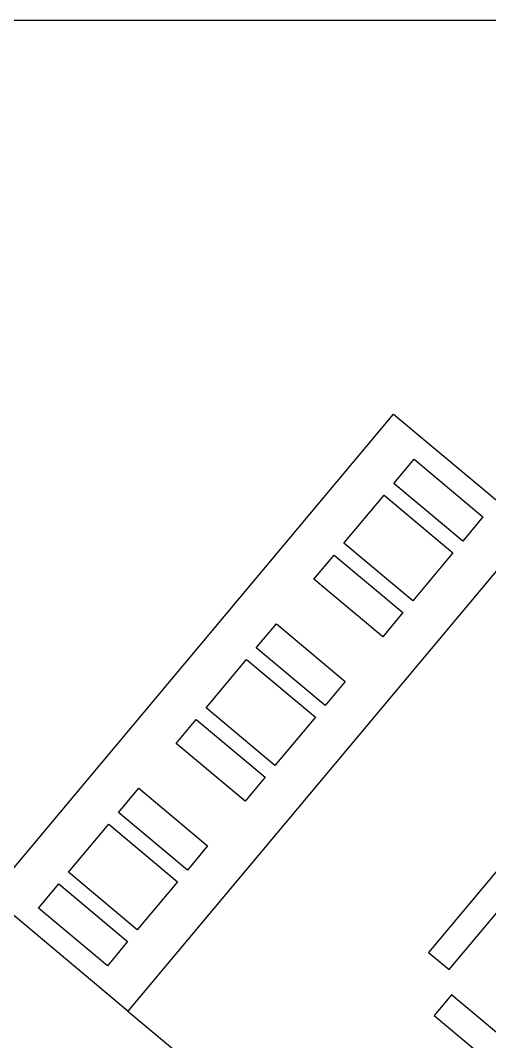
# Model space of a CAD drawing. Header units: millimetres. Extents: x 496 to 139339, y -41630 to 84383.
# Drawn here: x 41806 to 47031, y 17154 to 28532 of the extents above; entities that cross this region are included whole.
import ezdxf

# ---------------------------------------------------------------- set-up
doc = ezdxf.new("R2010")
doc.units = ezdxf.units.MM
doc.layers.add('мебель', color=44, linetype='Continuous', lineweight=25)
doc.layers.add('территория', color=74, linetype='Continuous', lineweight=25)

msp = doc.modelspace()

# ---------------------------------------------------------------- linework, layer by layer
at = {"layer": 'мебель'}
for points in [[(45966, 23373), (46191, 23642), (46958, 23000), (46733, 22731), (45966, 23373)], [(45408, 22706), (45857, 23243), (46624, 22601), (46175, 22064), (45408, 22706)], [(45074, 22307), (45299, 22575), (46066, 21934), (45841, 21665), (45074, 22307)], [(44433, 21540), (44657, 21809), (45424, 21167), (45200, 20898), (44433, 21540)], [(43874, 20873), (44324, 21410), (45091, 20768), (44641, 20231), (43874, 20873)], [(43541, 20474), (43765, 20743), (44532, 20101), (44308, 19832), (43541, 20474)], [(42899, 19707), (43124, 19976), (43891, 19334), (43666, 19065), (42899, 19707)], [(42341, 19040), (42790, 19577), (43557, 18935), (43108, 18398), (42341, 19040)], [(46583, 17955), (47674, 19258), (47444, 19451), (46353, 18147), (46583, 17955)], [(42007, 18641), (42232, 18910), (42998, 18268), (42774, 17999), (42007, 18641)], [(46415, 17443), (47719, 16352), (47912, 16582), (46608, 17673), (46415, 17443)]]:
    msp.add_lwpolyline(points, dxfattribs=at)
at = {"layer": 'территория'}
for points in [[(18299, -1468), (48299, -1468), (62160, 8683), (59711, 28532), (27013, 28532), (18299, -1468)], [(43003, 17494), (41469, 18778), (45962, 24146), (47265, 23055)], [(47335, 22671), (43003, 17494), (48372, 13002), (52704, 18179)]]:
    msp.add_lwpolyline(points, dxfattribs=at)

doc.saveas('drawing.dxf')
